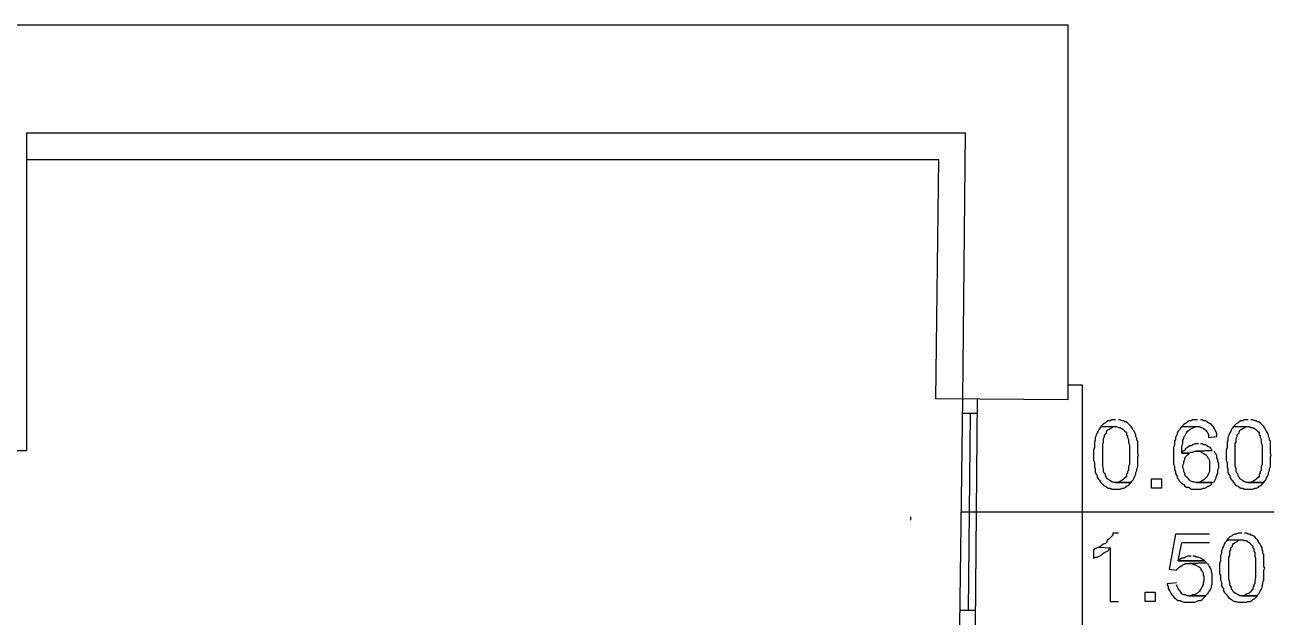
# Model space of a CAD drawing. Header units: millimetres. Extents: x 0 to 11839, y 0 to 13604.
# Drawn here: x 8968 to 11839, y 9097 to 10458 of the extents above; entities that cross this region are included whole.
import ezdxf

# ---------------------------------------------------------------- set-up
doc = ezdxf.new("R2010")
doc.units = ezdxf.units.MM
doc.layers.add('PDF_FILLS_OUTLINE', color=8, linetype='Continuous')
doc.layers.add('PDF_STROKES', color=7, linetype='Continuous')

msp = doc.modelspace()

# ---------------------------------------------------------------- linework, layer by layer
at = {"layer": 'PDF_FILLS_OUTLINE'}
for p, q in [((11436.4, 9529.2), (11434.2, 9525)), ((11438.5, 9531.3), (11436.4, 9529.2)), ((11440.6, 9535.6), (11438.5, 9531.3)), ((11442.7, 9537.7), (11440.6, 9535.6)), ((11440.6, 9535.6), (11474.4, 9535.6)), ((11446.9, 9541.9), (11442.7, 9537.7)), ((11451.2, 9544.1), (11446.9, 9541.9)), ((11453.3, 9546.2), (11451.2, 9544.1)), ((11457.5, 9548.3), (11453.3, 9546.2)), ((11455.4, 9527.1), (11459.6, 9529.2)), ((11461.8, 9548.3), (11457.5, 9548.3)), ((11459.6, 9529.2), (11463.9, 9531.3)), ((11466, 9550.4), (11461.8, 9548.3)), ((11463.9, 9531.3), (11466, 9533.5)), ((11474.4, 9550.4), (11466, 9550.4)), ((11466, 9533.5), (11470.2, 9535.6)), ((11470.2, 9535.6), (11474.4, 9535.6)), ((11474.4, 9550.4), (11474.4, 9550.4)), ((11474.4, 9535.6), (11476.6, 9535.6)), ((11476.6, 9535.6), (11480.8, 9533.5)), ((11485, 9550.4), (11480.8, 9550.4)), ((11480.8, 9533.5), (11485, 9533.5)), ((11489.3, 9548.3), (11485, 9550.4)), ((11485, 9533.5), (11487.2, 9531.3)), ((11487.2, 9531.3), (11491.4, 9529.2)), ((11493.5, 9548.3), (11489.3, 9548.3)), ((11491.4, 9529.2), (11495.6, 9525)), ((11495.6, 9546.2), (11493.5, 9548.3)), ((11497.7, 9546.2), (11495.6, 9546.2)), ((11502, 9544.1), (11497.7, 9546.2)), ((11504.1, 9541.9), (11502, 9544.1)), ((11508.3, 9537.7), (11504.1, 9541.9)), ((11510.4, 9535.6), (11508.3, 9537.7)), ((11512.6, 9531.3), (11510.4, 9535.6)), ((11514.7, 9527.1), (11512.6, 9531.3)), ((11622.6, 9529.2), (11620.5, 9527.1)), ((11624.7, 9533.5), (11622.6, 9529.2)), ((11626.8, 9535.6), (11624.7, 9533.5)), ((11631.1, 9539.8), (11626.8, 9535.6)), ((11626.8, 9535.6), (11662.8, 9535.6)), ((11633.2, 9541.9), (11631.1, 9539.8)), ((11637.4, 9544.1), (11633.2, 9541.9)), ((11639.5, 9546.2), (11637.4, 9544.1)), ((11643.8, 9548.3), (11639.5, 9546.2)), ((11648, 9548.3), (11643.8, 9548.3)), ((11643.8, 9527.1), (11645.9, 9529.2)), ((11645.9, 9529.2), (11650.1, 9531.3)), ((11652.2, 9550.4), (11648, 9548.3)), ((11650.1, 9531.3), (11654.4, 9533.5)), ((11662.8, 9550.4), (11652.2, 9550.4)), ((11654.4, 9533.5), (11658.6, 9535.6)), ((11658.6, 9535.6), (11662.8, 9535.6)), ((11662.8, 9535.6), (11667.1, 9535.6)), ((11667.1, 9535.6), (11671.3, 9533.5)), ((11673.4, 9550.4), (11669.2, 9550.4)), ((11671.3, 9533.5), (11675.5, 9531.3)), ((11677.6, 9548.3), (11673.4, 9550.4)), ((11675.5, 9531.3), (11677.6, 9529.2)), ((11681.9, 9548.3), (11677.6, 9548.3)), ((11677.6, 9529.2), (11681.9, 9527.1)), ((11684, 9546.2), (11681.9, 9548.3)), ((11688.2, 9544.1), (11684, 9546.2)), ((11692.5, 9541.9), (11688.2, 9544.1)), ((11694.6, 9539.8), (11692.5, 9541.9)), ((11696.7, 9537.7), (11694.6, 9539.8)), ((11698.8, 9535.6), (11696.7, 9537.7)), ((11700.9, 9531.3), (11698.8, 9535.6)), ((11703, 9527.1), (11700.9, 9531.3)), ((11741.1, 9529.2), (11739, 9525)), ((11743.3, 9531.3), (11741.1, 9529.2)), ((11745.4, 9535.6), (11743.3, 9531.3)), ((11747.5, 9537.7), (11745.4, 9535.6)), ((11745.4, 9535.6), (11779.3, 9535.6)), ((11751.7, 9541.9), (11747.5, 9537.7)), ((11756, 9544.1), (11751.7, 9541.9)), ((11758.1, 9546.2), (11756, 9544.1)), ((11762.3, 9548.3), (11758.1, 9546.2)), ((11760.2, 9527.1), (11764.4, 9529.2)), ((11766.5, 9548.3), (11762.3, 9548.3)), ((11764.4, 9529.2), (11768.7, 9531.3)), ((11770.8, 9550.4), (11766.5, 9548.3)), ((11768.7, 9531.3), (11770.8, 9533.5)), ((11779.3, 9550.4), (11770.8, 9550.4)), ((11770.8, 9533.5), (11775, 9535.6)), ((11775, 9535.6), (11779.3, 9535.6)), ((11779.3, 9550.4), (11779.3, 9550.4)), ((11779.3, 9535.6), (11781.4, 9535.6)), ((11781.4, 9535.6), (11785.6, 9533.5)), ((11789.8, 9550.4), (11785.6, 9550.4)), ((11785.6, 9533.5), (11789.8, 9533.5)), ((11794.1, 9548.3), (11789.8, 9550.4)), ((11789.8, 9533.5), (11791.9, 9531.3)), ((11791.9, 9531.3), (11796.2, 9529.2)), ((11798.3, 9548.3), (11794.1, 9548.3)), ((11796.2, 9529.2), (11800.4, 9525)), ((11800.4, 9546.2), (11798.3, 9548.3)), ((11802.5, 9546.2), (11800.4, 9546.2)), ((11806.8, 9544.1), (11802.5, 9546.2)), ((11808.9, 9541.9), (11806.8, 9544.1)), ((11813.1, 9537.7), (11808.9, 9541.9)), ((11815.2, 9535.6), (11813.1, 9537.7)), ((11817.3, 9531.3), (11815.2, 9535.6)), ((11819.5, 9527.1), (11817.3, 9531.3)), ((11427.9, 9503.8), (11425.8, 9499.6)), ((11430, 9514.4), (11427.9, 9510.2)), ((11427.9, 9510.2), (11427.9, 9508.1)), ((11427.9, 9508.1), (11427.9, 9503.8)), ((11432.1, 9520.8), (11430, 9516.5)), ((11430, 9516.5), (11430, 9514.4)), ((11434.2, 9525), (11432.1, 9520.8)), ((11446.9, 9508.1), (11449, 9512.3)), ((11446.9, 9503.8), (11446.9, 9508.1)), ((11446.9, 9499.6), (11446.9, 9503.8)), ((11449, 9516.5), (11451.2, 9518.7)), ((11449, 9512.3), (11449, 9516.5)), ((11451.2, 9518.7), (11453.3, 9520.8)), ((11453.3, 9522.9), (11455.4, 9527.1)), ((11453.3, 9520.8), (11453.3, 9522.9)), ((11495.6, 9525), (11497.7, 9522.9)), ((11497.7, 9522.9), (11499.8, 9520.8)), ((11499.8, 9520.8), (11499.8, 9516.5)), ((11499.8, 9516.5), (11502, 9514.4)), ((11502, 9514.4), (11502, 9510.2)), ((11502, 9510.2), (11504.1, 9505.9)), ((11504.1, 9505.9), (11504.1, 9503.8)), ((11504.1, 9503.8), (11504.1, 9497.5)), ((11516.8, 9525), (11514.7, 9527.1)), ((11518.9, 9520.8), (11516.8, 9525)), ((11521, 9516.5), (11518.9, 9520.8)), ((11521, 9512.3), (11521, 9516.5)), ((11523.1, 9508.1), (11521, 9512.3)), ((11523.1, 9503.8), (11523.1, 9508.1)), ((11525.2, 9501.7), (11523.1, 9503.8)), ((11525.2, 9497.5), (11525.2, 9501.7)), ((11612, 9505.9), (11609.9, 9501.7)), ((11609.9, 9501.7), (11609.9, 9497.5)), ((11614.1, 9514.4), (11612, 9510.2)), ((11612, 9510.2), (11612, 9505.9)), ((11616.3, 9516.5), (11614.1, 9514.4)), ((11618.4, 9525), (11616.3, 9520.8)), ((11616.3, 9520.8), (11616.3, 9516.5)), ((11620.5, 9527.1), (11618.4, 9525)), ((11629, 9503.8), (11631.1, 9508.1)), ((11629, 9499.6), (11629, 9503.8)), ((11631.1, 9510.2), (11633.2, 9514.4)), ((11631.1, 9508.1), (11631.1, 9510.2)), ((11633.2, 9514.4), (11635.3, 9516.5)), ((11635.3, 9516.5), (11637.4, 9520.8)), ((11637.4, 9520.8), (11639.5, 9525)), ((11639.5, 9525), (11643.8, 9527.1)), ((11681.9, 9527.1), (11684, 9522.9)), ((11684, 9522.9), (11686.1, 9520.8)), ((11686.1, 9520.8), (11688.2, 9516.5)), ((11688.2, 9516.5), (11688.2, 9510.2)), ((11688.2, 9510.2), (11707.3, 9512.3)), ((11705.2, 9522.9), (11703, 9527.1)), ((11707.3, 9518.7), (11705.2, 9522.9)), ((11707.3, 9514.4), (11707.3, 9518.7)), ((11707.3, 9512.3), (11707.3, 9514.4)), ((11732.7, 9503.8), (11730.6, 9499.6)), ((11734.8, 9514.4), (11732.7, 9510.2)), ((11732.7, 9510.2), (11732.7, 9508.1)), ((11732.7, 9508.1), (11732.7, 9503.8)), ((11736.9, 9520.8), (11734.8, 9516.5)), ((11734.8, 9516.5), (11734.8, 9514.4)), ((11739, 9525), (11736.9, 9520.8)), ((11751.7, 9508.1), (11753.9, 9512.3)), ((11751.7, 9503.8), (11751.7, 9508.1)), ((11751.7, 9499.6), (11751.7, 9503.8)), ((11753.9, 9516.5), (11756, 9518.7)), ((11753.9, 9512.3), (11753.9, 9516.5)), ((11756, 9518.7), (11758.1, 9520.8)), ((11758.1, 9522.9), (11760.2, 9527.1)), ((11758.1, 9520.8), (11758.1, 9522.9)), ((11800.4, 9525), (11802.5, 9522.9)), ((11802.5, 9522.9), (11804.7, 9520.8)), ((11804.7, 9520.8), (11804.7, 9516.5)), ((11804.7, 9516.5), (11806.8, 9514.4)), ((11806.8, 9514.4), (11806.8, 9510.2)), ((11806.8, 9510.2), (11808.9, 9505.9)), ((11808.9, 9505.9), (11808.9, 9503.8)), ((11808.9, 9503.8), (11808.9, 9497.5)), ((11821.6, 9525), (11819.5, 9527.1)), ((11823.7, 9520.8), (11821.6, 9525)), ((11825.8, 9516.5), (11823.7, 9520.8)), ((11825.8, 9512.3), (11825.8, 9516.5)), ((11827.9, 9508.1), (11825.8, 9512.3)), ((11827.9, 9503.8), (11827.9, 9508.1)), ((11830.1, 9501.7), (11827.9, 9503.8)), ((11830.1, 9497.5), (11830.1, 9501.7)), ((11425.8, 9486.9), (11423.6, 9480.5)), ((11423.6, 9480.5), (11423.6, 9476.3)), ((11423.6, 9476.3), (11423.6, 9470)), ((11425.8, 9499.6), (11425.8, 9495.4)), ((11425.8, 9495.4), (11425.8, 9491.1)), ((11425.8, 9491.1), (11425.8, 9486.9)), ((11444.8, 9495.4), (11446.9, 9499.6)), ((11444.8, 9491.1), (11444.8, 9495.4)), ((11444.8, 9484.8), (11444.8, 9491.1)), ((11444.8, 9480.5), (11444.8, 9484.8)), ((11444.8, 9474.2), (11444.8, 9480.5)), ((11444.8, 9470), (11444.8, 9474.2)), ((11504.1, 9497.5), (11506.2, 9493.3)), ((11506.2, 9493.3), (11506.2, 9489)), ((11506.2, 9489), (11506.2, 9482.7)), ((11506.2, 9482.7), (11506.2, 9476.3)), ((11506.2, 9476.3), (11506.2, 9470)), ((11525.2, 9493.3), (11525.2, 9497.5)), ((11525.2, 9489), (11525.2, 9493.3)), ((11525.2, 9484.8), (11525.2, 9489)), ((11525.2, 9478.4), (11525.2, 9484.8)), ((11525.2, 9474.2), (11525.2, 9478.4)), ((11527.4, 9470), (11525.2, 9474.2)), ((11609.9, 9493.3), (11607.8, 9486.9)), ((11607.8, 9486.9), (11607.8, 9482.7)), ((11607.8, 9482.7), (11607.8, 9478.4)), ((11607.8, 9478.4), (11607.8, 9472.1)), ((11607.8, 9472.1), (11607.8, 9467.9)), ((11609.9, 9497.5), (11609.9, 9493.3)), ((11626.8, 9491.1), (11629, 9495.4)), ((11626.8, 9486.9), (11626.8, 9491.1)), ((11626.8, 9482.7), (11626.8, 9486.9)), ((11626.8, 9476.3), (11626.8, 9482.7)), ((11629, 9478.4), (11626.8, 9474.2)), ((11626.8, 9474.2), (11626.8, 9476.3)), ((11626.8, 9474.2), (11643.8, 9474.2)), ((11643.8, 9474.2), (11626.8, 9474.2)), ((11629, 9495.4), (11629, 9499.6)), ((11633.2, 9480.5), (11629, 9478.4)), ((11635.3, 9484.8), (11633.2, 9480.5)), ((11639.5, 9486.9), (11635.3, 9484.8)), ((11641.7, 9489), (11639.5, 9486.9)), ((11639.5, 9470), (11641.7, 9472.1)), ((11643.8, 9491.1), (11641.7, 9489)), ((11641.7, 9472.1), (11643.8, 9474.2)), ((11648, 9491.1), (11643.8, 9491.1)), ((11643.8, 9474.2), (11648, 9476.3)), ((11652.2, 9493.3), (11648, 9491.1)), ((11648, 9476.3), (11652.2, 9476.3)), ((11656.5, 9495.4), (11652.2, 9493.3)), ((11652.2, 9476.3), (11656.5, 9478.4)), ((11664.9, 9495.4), (11656.5, 9495.4)), ((11656.5, 9478.4), (11660.7, 9478.4)), ((11696.7, 9480.5), (11660.7, 9478.4)), ((11660.7, 9478.4), (11696.7, 9480.5)), ((11660.7, 9478.4), (11669.2, 9478.4)), ((11664.9, 9495.4), (11664.9, 9495.4)), ((11673.4, 9495.4), (11669.2, 9495.4)), ((11669.2, 9478.4), (11671.3, 9476.3)), ((11671.3, 9476.3), (11675.5, 9474.2)), ((11677.6, 9493.3), (11673.4, 9495.4)), ((11675.5, 9474.2), (11679.8, 9472.1)), ((11681.9, 9493.3), (11677.6, 9493.3)), ((11679.8, 9472.1), (11681.9, 9470)), ((11684, 9491.1), (11681.9, 9493.3)), ((11688.2, 9489), (11684, 9491.1)), ((11692.5, 9486.9), (11688.2, 9489)), ((11694.6, 9482.7), (11692.5, 9486.9)), ((11696.7, 9480.5), (11694.6, 9482.7)), ((11703, 9474.2), (11700.9, 9478.4)), ((11705.2, 9472.1), (11703, 9474.2)), ((11707.3, 9467.9), (11705.2, 9472.1)), ((11730.6, 9486.9), (11728.4, 9480.5)), ((11728.4, 9480.5), (11728.4, 9476.3)), ((11728.4, 9476.3), (11728.4, 9470)), ((11730.6, 9499.6), (11730.6, 9495.4)), ((11730.6, 9495.4), (11730.6, 9491.1)), ((11730.6, 9491.1), (11730.6, 9486.9)), ((11749.6, 9495.4), (11751.7, 9499.6)), ((11749.6, 9491.1), (11749.6, 9495.4)), ((11749.6, 9484.8), (11749.6, 9491.1)), ((11749.6, 9480.5), (11749.6, 9484.8)), ((11749.6, 9474.2), (11749.6, 9480.5)), ((11749.6, 9470), (11749.6, 9474.2)), ((11808.9, 9497.5), (11811, 9493.3)), ((11811, 9493.3), (11811, 9489)), ((11811, 9489), (11811, 9482.7)), ((11811, 9482.7), (11811, 9476.3)), ((11811, 9476.3), (11811, 9470)), ((11830.1, 9493.3), (11830.1, 9497.5)), ((11830.1, 9489), (11830.1, 9493.3)), ((11830.1, 9484.8), (11830.1, 9489)), ((11830.1, 9478.4), (11830.1, 9484.8)), ((11830.1, 9474.2), (11830.1, 9478.4)), ((11832.2, 9470), (11830.1, 9474.2)), ((11423.6, 9470), (11423.6, 9467.9)), ((11423.6, 9467.9), (11423.6, 9463.6)), ((11423.6, 9463.6), (11423.6, 9457.3)), ((11423.6, 9457.3), (11425.8, 9453)), ((11425.8, 9453), (11425.8, 9448.8)), ((11425.8, 9448.8), (11425.8, 9442.5)), ((11444.8, 9465.7), (11444.8, 9470)), ((11444.8, 9459.4), (11444.8, 9465.7)), ((11444.8, 9453), (11444.8, 9459.4)), ((11444.8, 9448.8), (11444.8, 9453)), ((11444.8, 9444.6), (11444.8, 9448.8)), ((11446.9, 9438.2), (11444.8, 9444.6)), ((11506.2, 9448.8), (11504.1, 9442.5)), ((11506.2, 9470), (11506.2, 9463.6)), ((11506.2, 9463.6), (11506.2, 9459.4)), ((11506.2, 9459.4), (11506.2, 9453)), ((11506.2, 9453), (11506.2, 9448.8)), ((11525.2, 9465.7), (11527.4, 9470)), ((11525.2, 9461.5), (11525.2, 9465.7)), ((11525.2, 9455.1), (11525.2, 9461.5)), ((11525.2, 9450.9), (11525.2, 9455.1)), ((11525.2, 9446.7), (11525.2, 9450.9)), ((11525.2, 9442.5), (11525.2, 9446.7)), ((11607.8, 9467.9), (11607.8, 9465.7)), ((11607.8, 9465.7), (11607.8, 9459.4)), ((11607.8, 9459.4), (11607.8, 9455.1)), ((11607.8, 9455.1), (11607.8, 9448.8)), ((11607.8, 9448.8), (11609.9, 9444.6)), ((11609.9, 9444.6), (11609.9, 9440.3)), ((11629, 9446.7), (11631.1, 9450.9)), ((11629, 9444.6), (11629, 9446.7)), ((11629, 9440.3), (11629, 9444.6)), ((11631.1, 9455.1), (11633.2, 9459.4)), ((11631.1, 9450.9), (11631.1, 9455.1)), ((11633.2, 9461.5), (11635.3, 9465.7)), ((11633.2, 9459.4), (11633.2, 9461.5)), ((11635.3, 9465.7), (11639.5, 9470)), ((11681.9, 9470), (11684, 9467.9)), ((11684, 9467.9), (11686.1, 9463.6)), ((11686.1, 9463.6), (11688.2, 9461.5)), ((11688.2, 9461.5), (11690.3, 9457.3)), ((11690.3, 9457.3), (11690.3, 9453)), ((11690.3, 9453), (11690.3, 9448.8)), ((11690.3, 9448.8), (11690.3, 9442.5)), ((11707.3, 9463.6), (11707.3, 9467.9)), ((11709.4, 9459.4), (11707.3, 9463.6)), ((11709.4, 9455.1), (11709.4, 9459.4)), ((11711.5, 9450.9), (11709.4, 9455.1)), ((11711.5, 9446.7), (11711.5, 9450.9)), ((11711.5, 9444.6), (11711.5, 9446.7)), ((11711.5, 9440.3), (11711.5, 9444.6)), ((11728.4, 9470), (11728.4, 9467.9)), ((11728.4, 9467.9), (11728.4, 9463.6)), ((11728.4, 9463.6), (11728.4, 9457.3)), ((11728.4, 9457.3), (11730.6, 9453)), ((11730.6, 9453), (11730.6, 9448.8)), ((11730.6, 9448.8), (11730.6, 9442.5)), ((11749.6, 9465.7), (11749.6, 9470)), ((11749.6, 9459.4), (11749.6, 9465.7)), ((11749.6, 9453), (11749.6, 9459.4)), ((11749.6, 9448.8), (11749.6, 9453)), ((11749.6, 9444.6), (11749.6, 9448.8)), ((11751.7, 9438.2), (11749.6, 9444.6)), ((11811, 9448.8), (11808.9, 9442.5)), ((11811, 9470), (11811, 9463.6)), ((11811, 9463.6), (11811, 9459.4)), ((11811, 9459.4), (11811, 9453)), ((11811, 9453), (11811, 9448.8)), ((11830.1, 9465.7), (11832.2, 9470)), ((11830.1, 9461.5), (11830.1, 9465.7)), ((11830.1, 9455.1), (11830.1, 9461.5)), ((11830.1, 9450.9), (11830.1, 9455.1)), ((11830.1, 9446.7), (11830.1, 9450.9)), ((11830.1, 9442.5), (11830.1, 9446.7)), ((11425.8, 9442.5), (11427.9, 9438.2)), ((11427.9, 9438.2), (11427.9, 9434)), ((11427.9, 9434), (11427.9, 9429.7)), ((11427.9, 9429.7), (11430, 9425.5)), ((11430, 9425.5), (11432.1, 9423.4)), ((11432.1, 9423.4), (11432.1, 9419.2)), ((11432.1, 9419.2), (11434.2, 9414.9)), ((11434.2, 9414.9), (11436.4, 9412.8)), ((11446.9, 9434), (11446.9, 9438.2)), ((11446.9, 9431.9), (11446.9, 9434)), ((11449, 9427.6), (11446.9, 9431.9)), ((11451.2, 9425.5), (11449, 9427.6)), ((11451.2, 9421.3), (11451.2, 9425.5)), ((11453.3, 9419.2), (11451.2, 9421.3)), ((11455.4, 9414.9), (11453.3, 9419.2)), ((11459.6, 9412.8), (11455.4, 9414.9)), ((11493.5, 9414.9), (11491.4, 9412.8)), ((11497.7, 9419.2), (11493.5, 9414.9)), ((11499.8, 9421.3), (11497.7, 9419.2)), ((11502, 9427.6), (11499.8, 9425.5)), ((11499.8, 9425.5), (11499.8, 9421.3)), ((11504.1, 9434), (11502, 9431.9)), ((11502, 9431.9), (11502, 9427.6)), ((11504.1, 9442.5), (11504.1, 9438.2)), ((11504.1, 9438.2), (11504.1, 9434)), ((11514.7, 9412.8), (11516.8, 9417.1)), ((11516.8, 9417.1), (11518.9, 9421.3)), ((11518.9, 9421.3), (11521, 9425.5)), ((11521, 9429.7), (11523.1, 9434)), ((11521, 9427.6), (11521, 9429.7)), ((11521, 9425.5), (11521, 9427.6)), ((11523.1, 9438.2), (11525.2, 9442.5)), ((11523.1, 9434), (11523.1, 9438.2)), ((11557, 9393.8), (11557, 9414.9)), ((11557, 9414.9), (11580.3, 9414.9)), ((11580.3, 9414.9), (11580.3, 9393.8)), ((11609.9, 9440.3), (11609.9, 9436.1)), ((11609.9, 9436.1), (11612, 9431.9)), ((11612, 9431.9), (11612, 9427.6)), ((11612, 9427.6), (11614.1, 9423.4)), ((11614.1, 9423.4), (11616.3, 9421.3)), ((11616.3, 9421.3), (11616.3, 9417.1)), ((11616.3, 9417.1), (11618.4, 9414.9)), ((11618.4, 9414.9), (11620.5, 9410.7)), ((11631.1, 9436.1), (11629, 9440.3)), ((11631.1, 9431.9), (11631.1, 9436.1)), ((11633.2, 9427.6), (11631.1, 9431.9)), ((11633.2, 9425.5), (11633.2, 9427.6)), ((11635.3, 9421.3), (11633.2, 9425.5)), ((11639.5, 9417.1), (11635.3, 9421.3)), ((11641.7, 9414.9), (11639.5, 9417.1)), ((11643.8, 9412.8), (11641.7, 9414.9)), ((11679.8, 9414.9), (11677.6, 9412.8)), ((11681.9, 9417.1), (11679.8, 9414.9)), ((11684, 9419.2), (11681.9, 9417.1)), ((11686.1, 9423.4), (11684, 9419.2)), ((11688.2, 9427.6), (11686.1, 9423.4)), ((11690.3, 9431.9), (11688.2, 9427.6)), ((11690.3, 9442.5), (11690.3, 9440.3)), ((11690.3, 9440.3), (11690.3, 9436.1)), ((11690.3, 9436.1), (11690.3, 9431.9)), ((11703, 9412.8), (11705.2, 9417.1)), ((11705.2, 9419.2), (11707.3, 9423.4)), ((11705.2, 9417.1), (11705.2, 9419.2)), ((11707.3, 9423.4), (11709.4, 9427.6)), ((11709.4, 9436.1), (11711.5, 9440.3)), ((11709.4, 9431.9), (11709.4, 9436.1)), ((11709.4, 9427.6), (11709.4, 9431.9)), ((11730.6, 9442.5), (11732.7, 9438.2)), ((11732.7, 9438.2), (11732.7, 9434)), ((11732.7, 9434), (11732.7, 9429.7)), ((11732.7, 9429.7), (11734.8, 9425.5)), ((11734.8, 9425.5), (11736.9, 9423.4)), ((11736.9, 9423.4), (11736.9, 9419.2)), ((11736.9, 9419.2), (11739, 9414.9)), ((11739, 9414.9), (11741.1, 9412.8)), ((11751.7, 9434), (11751.7, 9438.2)), ((11751.7, 9431.9), (11751.7, 9434)), ((11753.9, 9427.6), (11751.7, 9431.9)), ((11756, 9425.5), (11753.9, 9427.6)), ((11756, 9421.3), (11756, 9425.5)), ((11758.1, 9419.2), (11756, 9421.3)), ((11760.2, 9414.9), (11758.1, 9419.2)), ((11764.4, 9412.8), (11760.2, 9414.9)), ((11798.3, 9414.9), (11796.2, 9412.8)), ((11802.5, 9419.2), (11798.3, 9414.9)), ((11804.7, 9421.3), (11802.5, 9419.2)), ((11806.8, 9427.6), (11804.7, 9425.5)), ((11804.7, 9425.5), (11804.7, 9421.3)), ((11808.9, 9434), (11806.8, 9431.9)), ((11806.8, 9431.9), (11806.8, 9427.6)), ((11808.9, 9442.5), (11808.9, 9438.2)), ((11808.9, 9438.2), (11808.9, 9434)), ((11819.5, 9412.8), (11821.6, 9417.1)), ((11821.6, 9417.1), (11823.7, 9421.3)), ((11823.7, 9421.3), (11825.8, 9425.5)), ((11825.8, 9429.7), (11827.9, 9434)), ((11825.8, 9427.6), (11825.8, 9429.7)), ((11825.8, 9425.5), (11825.8, 9427.6)), ((11827.9, 9438.2), (11830.1, 9442.5)), ((11827.9, 9434), (11827.9, 9438.2)), ((11436.4, 9412.8), (11438.5, 9410.7)), ((11438.5, 9410.7), (11440.6, 9406.5)), ((11440.6, 9406.5), (11444.8, 9402.2)), ((11444.8, 9402.2), (11446.9, 9400.1)), ((11446.9, 9400.1), (11451.2, 9398)), ((11451.2, 9398), (11453.3, 9395.9)), ((11453.3, 9395.9), (11457.5, 9393.8)), ((11457.5, 9393.8), (11461.8, 9393.8)), ((11461.8, 9410.7), (11459.6, 9412.8)), ((11466, 9408.6), (11461.8, 9410.7)), ((11461.8, 9393.8), (11466, 9391.7)), ((11470.2, 9406.5), (11466, 9408.6)), ((11466, 9391.7), (11470.2, 9391.7)), ((11474.4, 9406.5), (11470.2, 9406.5)), ((11470.2, 9391.7), (11474.4, 9391.7)), ((11510.4, 9406.5), (11474.4, 9406.5)), ((11478.7, 9406.5), (11474.4, 9406.5)), ((11474.4, 9406.5), (11510.4, 9406.5)), ((11474.4, 9391.7), (11476.6, 9391.7)), ((11476.6, 9391.7), (11480.8, 9391.7)), ((11482.9, 9408.6), (11478.7, 9406.5)), ((11480.8, 9391.7), (11485, 9391.7)), ((11487.2, 9410.7), (11482.9, 9408.6)), ((11485, 9391.7), (11489.3, 9393.8)), ((11491.4, 9412.8), (11487.2, 9410.7)), ((11489.3, 9393.8), (11493.5, 9393.8)), ((11493.5, 9393.8), (11497.7, 9395.9)), ((11497.7, 9395.9), (11499.8, 9398)), ((11499.8, 9398), (11504.1, 9400.1)), ((11504.1, 9400.1), (11508.3, 9404.4)), ((11508.3, 9404.4), (11510.4, 9406.5)), ((11510.4, 9406.5), (11512.6, 9410.7)), ((11512.6, 9410.7), (11514.7, 9412.8)), ((11580.3, 9393.8), (11557, 9393.8)), ((11620.5, 9410.7), (11622.6, 9408.6)), ((11622.6, 9408.6), (11624.7, 9406.5)), ((11624.7, 9406.5), (11626.8, 9404.4)), ((11626.8, 9404.4), (11631.1, 9402.2)), ((11631.1, 9402.2), (11633.2, 9398)), ((11633.2, 9398), (11637.4, 9395.9)), ((11637.4, 9395.9), (11641.7, 9395.9)), ((11641.7, 9395.9), (11645.9, 9393.8)), ((11645.9, 9410.7), (11643.8, 9412.8)), ((11650.1, 9408.6), (11645.9, 9410.7)), ((11645.9, 9393.8), (11648, 9391.7)), ((11648, 9391.7), (11652.2, 9391.7)), ((11654.4, 9408.6), (11650.1, 9408.6)), ((11652.2, 9391.7), (11656.5, 9391.7)), ((11658.6, 9406.5), (11654.4, 9408.6)), ((11656.5, 9391.7), (11662.8, 9391.7)), ((11660.7, 9406.5), (11658.6, 9406.5)), ((11664.9, 9406.5), (11660.7, 9406.5)), ((11660.7, 9406.5), (11696.7, 9406.5)), ((11696.7, 9406.5), (11660.7, 9406.5)), ((11662.8, 9391.7), (11667.1, 9391.7)), ((11669.2, 9408.6), (11664.9, 9406.5)), ((11667.1, 9391.7), (11671.3, 9391.7)), ((11673.4, 9410.7), (11669.2, 9408.6)), ((11671.3, 9391.7), (11675.5, 9393.8)), ((11677.6, 9412.8), (11673.4, 9410.7)), ((11675.5, 9393.8), (11679.8, 9393.8)), ((11679.8, 9393.8), (11684, 9395.9)), ((11684, 9395.9), (11686.1, 9398)), ((11686.1, 9398), (11688.2, 9398)), ((11688.2, 9398), (11690.3, 9400.1)), ((11690.3, 9400.1), (11694.6, 9402.2)), ((11694.6, 9402.2), (11696.7, 9406.5)), ((11696.7, 9406.5), (11700.9, 9408.6)), ((11700.9, 9408.6), (11703, 9412.8)), ((11741.1, 9412.8), (11743.3, 9410.7)), ((11743.3, 9410.7), (11745.4, 9406.5)), ((11745.4, 9406.5), (11749.6, 9402.2)), ((11749.6, 9402.2), (11751.7, 9400.1)), ((11751.7, 9400.1), (11756, 9398)), ((11756, 9398), (11758.1, 9395.9)), ((11758.1, 9395.9), (11762.3, 9393.8)), ((11762.3, 9393.8), (11766.5, 9393.8)), ((11766.5, 9410.7), (11764.4, 9412.8)), ((11770.8, 9408.6), (11766.5, 9410.7)), ((11766.5, 9393.8), (11770.8, 9391.7)), ((11775, 9406.5), (11770.8, 9408.6)), ((11770.8, 9391.7), (11775, 9391.7)), ((11779.3, 9406.5), (11775, 9406.5)), ((11775, 9391.7), (11779.3, 9391.7)), ((11815.2, 9406.5), (11779.3, 9406.5)), ((11783.5, 9406.5), (11779.3, 9406.5)), ((11779.3, 9406.5), (11815.2, 9406.5)), ((11779.3, 9391.7), (11781.4, 9391.7)), ((11781.4, 9391.7), (11785.6, 9391.7)), ((11787.7, 9408.6), (11783.5, 9406.5)), ((11785.6, 9391.7), (11789.8, 9391.7)), ((11791.9, 9410.7), (11787.7, 9408.6)), ((11789.8, 9391.7), (11794.1, 9393.8)), ((11796.2, 9412.8), (11791.9, 9410.7)), ((11794.1, 9393.8), (11798.3, 9393.8)), ((11798.3, 9393.8), (11802.5, 9395.9)), ((11802.5, 9395.9), (11804.7, 9398)), ((11804.7, 9398), (11808.9, 9400.1)), ((11808.9, 9400.1), (11813.1, 9404.4)), ((11813.1, 9404.4), (11815.2, 9406.5)), ((11815.2, 9406.5), (11817.3, 9410.7)), ((11817.3, 9410.7), (11819.5, 9412.8)), ((11002.4, 9326), (11002.4, 9326)), ((11004.5, 9326), (11002.4, 9326)), ((11002.4, 9323.9), (11002.4, 9323.9)), ((11002.4, 9323.9), (11002.4, 9323.9)), ((11004.5, 9323.9), (11002.4, 9323.9)), ((11002.4, 9323.9), (11004.5, 9323.9)), ((11004.5, 9323.9), (11002.4, 9323.9)), ((11002.4, 9323.9), (11004.5, 9323.9)), ((11004.5, 9323.9), (11002.4, 9323.9)), ((11002.4, 9323.9), (11004.5, 9323.9)), ((11004.5, 9323.9), (11002.4, 9323.9)), ((11002.4, 9323.9), (11004.5, 9323.9)), ((11002.4, 9321.8), (11002.4, 9321.8)), ((11004.5, 9321.8), (11002.4, 9321.8)), ((11002.4, 9321.8), (11004.5, 9321.8)), ((11004.5, 9321.8), (11002.4, 9321.8)), ((11002.4, 9321.8), (11004.5, 9321.8)), ((11004.5, 9321.8), (11002.4, 9321.8)), ((11002.4, 9321.8), (11004.5, 9321.8)), ((11004.5, 9321.8), (11002.4, 9321.8)), ((11002.4, 9321.8), (11004.5, 9321.8)), ((11004.5, 9326), (11004.5, 9326)), ((11004.5, 9323.9), (11004.5, 9323.9)), ((11004.5, 9323.9), (11004.5, 9323.9)), ((11004.5, 9323.9), (11004.5, 9323.9)), ((11004.5, 9323.9), (11004.5, 9323.9)), ((11004.5, 9321.8), (11004.5, 9321.8)), ((11004.5, 9321.8), (11004.5, 9321.8)), ((11004.5, 9321.8), (11004.5, 9321.8)), ((11004.5, 9321.8), (11004.5, 9321.8)), ((11455.4, 9273.1), (11453.3, 9268.9)), ((11459.6, 9277.4), (11455.4, 9273.1)), ((11461.8, 9279.5), (11459.6, 9277.4)), ((11466, 9283.7), (11461.8, 9279.5)), ((11468.1, 9285.8), (11466, 9283.7)), ((11480.8, 9290), (11468.1, 9290)), ((11468.1, 9290), (11468.1, 9285.8)), ((11612, 9287.9), (11597.2, 9207.5)), ((11690.3, 9287.9), (11612, 9287.9)), ((11728.4, 9271), (11726.3, 9268.9)), ((11730.6, 9275.2), (11728.4, 9271)), ((11732.7, 9277.4), (11730.6, 9275.2)), ((11730.6, 9275.2), (11764.4, 9275.2)), ((11736.9, 9281.6), (11732.7, 9277.4)), ((11741.1, 9283.7), (11736.9, 9281.6)), ((11743.3, 9285.8), (11741.1, 9283.7)), ((11747.5, 9287.9), (11743.3, 9285.8)), ((11751.7, 9287.9), (11747.5, 9287.9)), ((11749.6, 9268.9), (11753.9, 9271)), ((11756, 9290), (11751.7, 9287.9)), ((11753.9, 9271), (11756, 9273.1)), ((11764.4, 9290), (11756, 9290)), ((11756, 9273.1), (11760.2, 9275.2)), ((11760.2, 9275.2), (11764.4, 9275.2)), ((11764.4, 9290), (11764.4, 9290)), ((11764.4, 9275.2), (11766.5, 9275.2)), ((11766.5, 9275.2), (11770.8, 9273.1)), ((11775, 9290), (11770.8, 9290)), ((11770.8, 9273.1), (11775, 9273.1)), ((11779.3, 9287.9), (11775, 9290)), ((11775, 9273.1), (11777.1, 9271)), ((11777.1, 9271), (11781.4, 9268.9)), ((11783.5, 9287.9), (11779.3, 9287.9)), ((11785.6, 9285.8), (11783.5, 9287.9)), ((11787.7, 9285.8), (11785.6, 9285.8)), ((11791.9, 9283.7), (11787.7, 9285.8)), ((11794.1, 9281.6), (11791.9, 9283.7)), ((11798.3, 9277.4), (11794.1, 9281.6)), ((11800.4, 9275.2), (11798.3, 9277.4)), ((11802.5, 9271), (11800.4, 9275.2)), ((11804.7, 9266.8), (11802.5, 9271)), ((11427.9, 9254.1), (11423.6, 9252)), ((11423.6, 9252), (11423.6, 9232.9)), ((11432.1, 9256.2), (11427.9, 9254.1)), ((11436.4, 9258.3), (11432.1, 9256.2)), ((11440.6, 9260.4), (11436.4, 9258.3)), ((11436.4, 9258.3), (11461.8, 9256.2)), ((11442.7, 9262.5), (11440.6, 9260.4)), ((11440.6, 9239.2), (11444.8, 9243.5)), ((11446.9, 9264.6), (11442.7, 9262.5)), ((11444.8, 9243.5), (11449, 9245.6)), ((11451.2, 9266.8), (11446.9, 9264.6)), ((11449, 9245.6), (11453.3, 9247.7)), ((11453.3, 9268.9), (11451.2, 9266.8)), ((11453.3, 9247.7), (11457.5, 9249.8)), ((11457.5, 9249.8), (11459.6, 9254.1)), ((11459.6, 9254.1), (11461.8, 9256.2)), ((11461.8, 9256.2), (11461.8, 9133.4)), ((11618.4, 9226.6), (11626.8, 9268.9)), ((11626.8, 9268.9), (11690.3, 9268.9)), ((11717.9, 9243.5), (11715.7, 9239.2)), ((11720, 9254.1), (11717.9, 9249.8)), ((11717.9, 9249.8), (11717.9, 9247.7)), ((11717.9, 9247.7), (11717.9, 9243.5)), ((11722.1, 9260.4), (11720, 9256.2)), ((11720, 9256.2), (11720, 9254.1)), ((11724.2, 9264.6), (11722.1, 9260.4)), ((11726.3, 9268.9), (11724.2, 9264.6)), ((11736.9, 9247.7), (11739, 9252)), ((11736.9, 9243.5), (11736.9, 9247.7)), ((11736.9, 9239.2), (11736.9, 9243.5)), ((11739, 9256.2), (11741.1, 9258.3)), ((11739, 9252), (11739, 9256.2)), ((11741.1, 9258.3), (11743.3, 9260.4)), ((11743.3, 9262.5), (11745.4, 9266.8)), ((11743.3, 9260.4), (11743.3, 9262.5)), ((11745.4, 9266.8), (11749.6, 9268.9)), ((11781.4, 9268.9), (11785.6, 9264.6)), ((11785.6, 9264.6), (11787.7, 9262.5)), ((11787.7, 9262.5), (11789.8, 9260.4)), ((11789.8, 9260.4), (11789.8, 9256.2)), ((11789.8, 9256.2), (11791.9, 9254.1)), ((11791.9, 9254.1), (11791.9, 9249.8)), ((11791.9, 9249.8), (11794.1, 9245.6)), ((11794.1, 9245.6), (11794.1, 9243.5)), ((11794.1, 9243.5), (11794.1, 9237.1)), ((11806.8, 9264.6), (11804.7, 9266.8)), ((11808.9, 9260.4), (11806.8, 9264.6)), ((11811, 9256.2), (11808.9, 9260.4)), ((11811, 9252), (11811, 9256.2)), ((11813.1, 9247.7), (11811, 9252)), ((11813.1, 9243.5), (11813.1, 9247.7)), ((11815.2, 9241.4), (11813.1, 9243.5)), ((11423.6, 9232.9), (11427.9, 9235)), ((11427.9, 9235), (11432.1, 9235)), ((11432.1, 9235), (11436.4, 9237.1)), ((11436.4, 9237.1), (11440.6, 9239.2)), ((11622.6, 9230.8), (11618.4, 9226.6)), ((11618.4, 9226.6), (11679.8, 9226.6)), ((11679.8, 9226.6), (11618.4, 9226.6)), ((11620.5, 9211.7), (11622.6, 9213.8)), ((11626.8, 9232.9), (11622.6, 9230.8)), ((11622.6, 9213.8), (11626.8, 9216)), ((11631.1, 9232.9), (11626.8, 9232.9)), ((11626.8, 9216), (11631.1, 9218.1)), ((11635.3, 9235), (11631.1, 9232.9)), ((11631.1, 9218.1), (11635.3, 9220.2)), ((11639.5, 9237.1), (11635.3, 9235)), ((11635.3, 9220.2), (11639.5, 9220.2)), ((11648, 9237.1), (11639.5, 9237.1)), ((11639.5, 9220.2), (11643.8, 9220.2)), ((11684, 9222.3), (11643.8, 9220.2)), ((11643.8, 9220.2), (11684, 9222.3)), ((11643.8, 9220.2), (11650.1, 9220.2)), ((11648, 9237.1), (11648, 9237.1)), ((11650.1, 9220.2), (11654.4, 9218.1)), ((11656.5, 9237.1), (11652.2, 9237.1)), ((11654.4, 9218.1), (11656.5, 9218.1)), ((11660.7, 9235), (11656.5, 9237.1)), ((11656.5, 9218.1), (11660.7, 9216)), ((11664.9, 9235), (11660.7, 9235)), ((11660.7, 9216), (11664.9, 9213.8)), ((11669.2, 9232.9), (11664.9, 9235)), ((11664.9, 9213.8), (11667.1, 9211.7)), ((11673.4, 9230.8), (11669.2, 9232.9)), ((11677.6, 9228.7), (11673.4, 9230.8)), ((11679.8, 9226.6), (11677.6, 9228.7)), ((11684, 9222.3), (11679.8, 9226.6)), ((11688.2, 9216), (11686.1, 9220.2)), ((11690.3, 9213.8), (11688.2, 9216)), ((11692.5, 9209.6), (11690.3, 9213.8)), ((11715.7, 9226.6), (11713.6, 9220.2)), ((11713.6, 9220.2), (11713.6, 9216)), ((11713.6, 9216), (11713.6, 9209.6)), ((11715.7, 9239.2), (11715.7, 9235)), ((11715.7, 9235), (11715.7, 9230.8)), ((11715.7, 9230.8), (11715.7, 9226.6)), ((11734.8, 9235), (11736.9, 9239.2)), ((11734.8, 9230.8), (11734.8, 9235)), ((11734.8, 9224.4), (11734.8, 9230.8)), ((11734.8, 9220.2), (11734.8, 9224.4)), ((11734.8, 9213.8), (11734.8, 9220.2)), ((11734.8, 9209.6), (11734.8, 9213.8)), ((11794.1, 9237.1), (11796.2, 9232.9)), ((11796.2, 9232.9), (11796.2, 9228.7)), ((11796.2, 9228.7), (11796.2, 9222.3)), ((11796.2, 9222.3), (11796.2, 9216)), ((11796.2, 9216), (11796.2, 9209.6)), ((11815.2, 9237.1), (11815.2, 9241.4)), ((11815.2, 9232.9), (11815.2, 9237.1)), ((11815.2, 9228.7), (11815.2, 9232.9)), ((11815.2, 9224.4), (11815.2, 9228.7)), ((11815.2, 9218.1), (11815.2, 9224.4)), ((11815.2, 9213.8), (11815.2, 9218.1)), ((11817.3, 9209.6), (11815.2, 9213.8)), ((11597.2, 9207.5), (11614.1, 9205.4)), ((11614.1, 9205.4), (11616.3, 9207.5)), ((11616.3, 9207.5), (11620.5, 9211.7)), ((11667.1, 9211.7), (11669.2, 9209.6)), ((11669.2, 9209.6), (11671.3, 9205.4)), ((11671.3, 9205.4), (11673.4, 9203.3)), ((11673.4, 9203.3), (11675.5, 9199)), ((11675.5, 9199), (11675.5, 9194.8)), ((11675.5, 9194.8), (11677.6, 9190.6)), ((11677.6, 9190.6), (11677.6, 9184.2)), ((11694.6, 9205.4), (11692.5, 9209.6)), ((11694.6, 9201.2), (11694.6, 9205.4)), ((11696.7, 9196.9), (11694.6, 9201.2)), ((11696.7, 9192.7), (11696.7, 9196.9)), ((11696.7, 9188.4), (11696.7, 9192.7)), ((11696.7, 9186.3), (11696.7, 9188.4)), ((11696.7, 9182.1), (11696.7, 9186.3)), ((11713.6, 9209.6), (11713.6, 9207.5)), ((11713.6, 9207.5), (11713.6, 9203.3)), ((11713.6, 9203.3), (11713.6, 9196.9)), ((11713.6, 9196.9), (11715.7, 9192.7)), ((11715.7, 9192.7), (11715.7, 9188.4)), ((11715.7, 9188.4), (11715.7, 9182.1)), ((11734.8, 9205.4), (11734.8, 9209.6)), ((11734.8, 9199), (11734.8, 9205.4)), ((11734.8, 9192.7), (11734.8, 9199)), ((11734.8, 9188.4), (11734.8, 9192.7)), ((11734.8, 9184.2), (11734.8, 9188.4)), ((11796.2, 9188.4), (11794.1, 9182.1)), ((11796.2, 9209.6), (11796.2, 9203.3)), ((11796.2, 9203.3), (11796.2, 9199)), ((11796.2, 9199), (11796.2, 9192.7)), ((11796.2, 9192.7), (11796.2, 9188.4)), ((11815.2, 9205.4), (11817.3, 9209.6)), ((11815.2, 9201.2), (11815.2, 9205.4)), ((11815.2, 9194.8), (11815.2, 9201.2)), ((11815.2, 9190.6), (11815.2, 9194.8)), ((11815.2, 9186.3), (11815.2, 9190.6)), ((11815.2, 9182.1), (11815.2, 9186.3)), ((11614.1, 9175.8), (11593, 9173.6)), ((11593, 9173.6), (11593, 9171.5)), ((11593, 9171.5), (11595.1, 9167.3)), ((11595.1, 9167.3), (11595.1, 9163)), ((11595.1, 9163), (11597.2, 9158.8)), ((11597.2, 9158.8), (11599.3, 9156.7)), ((11599.3, 9156.7), (11601.4, 9152.5)), ((11616.3, 9167.3), (11614.1, 9171.5)), ((11618.4, 9163), (11616.3, 9167.3)), ((11620.5, 9158.8), (11618.4, 9163)), ((11622.6, 9156.7), (11620.5, 9158.8)), ((11624.7, 9154.6), (11622.6, 9156.7)), ((11667.1, 9156.7), (11662.8, 9152.5)), ((11669.2, 9160.9), (11667.1, 9156.7)), ((11671.3, 9163), (11669.2, 9160.9)), ((11673.4, 9167.3), (11671.3, 9163)), ((11675.5, 9171.5), (11673.4, 9167.3)), ((11677.6, 9180), (11675.5, 9175.8)), ((11675.5, 9175.8), (11675.5, 9171.5)), ((11677.6, 9184.2), (11677.6, 9180)), ((11688.2, 9154.6), (11690.3, 9156.7)), ((11690.3, 9156.7), (11692.5, 9160.9)), ((11692.5, 9160.9), (11694.6, 9165.2)), ((11694.6, 9169.4), (11696.7, 9173.6)), ((11694.6, 9165.2), (11694.6, 9169.4)), ((11696.7, 9177.9), (11696.7, 9182.1)), ((11696.7, 9173.6), (11696.7, 9177.9)), ((11715.7, 9182.1), (11717.9, 9177.9)), ((11717.9, 9177.9), (11717.9, 9173.6)), ((11717.9, 9173.6), (11717.9, 9169.4)), ((11717.9, 9169.4), (11720, 9165.2)), ((11720, 9165.2), (11722.1, 9163)), ((11722.1, 9163), (11722.1, 9158.8)), ((11722.1, 9158.8), (11724.2, 9154.6)), ((11736.9, 9177.9), (11734.8, 9184.2)), ((11736.9, 9173.6), (11736.9, 9177.9)), ((11736.9, 9171.5), (11736.9, 9173.6)), ((11739, 9167.3), (11736.9, 9171.5)), ((11741.1, 9165.2), (11739, 9167.3)), ((11741.1, 9160.9), (11741.1, 9165.2)), ((11743.3, 9158.8), (11741.1, 9160.9)), ((11745.4, 9154.6), (11743.3, 9158.8)), ((11787.7, 9158.8), (11783.5, 9154.6)), ((11789.8, 9160.9), (11787.7, 9158.8)), ((11791.9, 9167.3), (11789.8, 9165.2)), ((11789.8, 9165.2), (11789.8, 9160.9)), ((11794.1, 9173.6), (11791.9, 9171.5)), ((11791.9, 9171.5), (11791.9, 9167.3)), ((11794.1, 9182.1), (11794.1, 9177.9)), ((11794.1, 9177.9), (11794.1, 9173.6)), ((11804.7, 9152.5), (11806.8, 9156.7)), ((11806.8, 9156.7), (11808.9, 9160.9)), ((11808.9, 9160.9), (11811, 9165.2)), ((11811, 9169.4), (11813.1, 9173.6)), ((11811, 9167.3), (11811, 9169.4)), ((11811, 9165.2), (11811, 9167.3)), ((11813.1, 9177.9), (11815.2, 9182.1)), ((11813.1, 9173.6), (11813.1, 9177.9)), ((11461.8, 9133.4), (11480.8, 9133.4)), ((11542.2, 9133.4), (11542.2, 9154.6)), ((11542.2, 9154.6), (11565.5, 9154.6)), ((11565.5, 9133.4), (11542.2, 9133.4)), ((11565.5, 9154.6), (11565.5, 9133.4)), ((11601.4, 9152.5), (11603.6, 9148.2)), ((11603.6, 9148.2), (11605.7, 9146.1)), ((11605.7, 9146.1), (11609.9, 9141.9)), ((11609.9, 9141.9), (11612, 9139.8)), ((11612, 9139.8), (11614.1, 9137.6)), ((11614.1, 9137.6), (11618.4, 9135.5)), ((11618.4, 9135.5), (11622.6, 9135.5)), ((11622.6, 9135.5), (11626.8, 9133.4)), ((11626.8, 9150.4), (11624.7, 9154.6)), ((11631.1, 9148.2), (11626.8, 9150.4)), ((11626.8, 9133.4), (11631.1, 9131.3)), ((11635.3, 9148.2), (11631.1, 9148.2)), ((11631.1, 9131.3), (11635.3, 9131.3)), ((11639.5, 9146.1), (11635.3, 9148.2)), ((11635.3, 9131.3), (11639.5, 9131.3)), ((11643.8, 9146.1), (11639.5, 9146.1)), ((11639.5, 9131.3), (11643.8, 9131.3)), ((11681.9, 9146.1), (11643.8, 9146.1)), ((11648, 9146.1), (11643.8, 9146.1)), ((11643.8, 9146.1), (11681.9, 9146.1)), ((11643.8, 9131.3), (11648, 9131.3)), ((11652.2, 9148.2), (11648, 9146.1)), ((11648, 9131.3), (11652.2, 9131.3)), ((11656.5, 9148.2), (11652.2, 9148.2)), ((11652.2, 9131.3), (11656.5, 9131.3)), ((11660.7, 9150.4), (11656.5, 9148.2)), ((11656.5, 9131.3), (11660.7, 9133.4)), ((11662.8, 9152.5), (11660.7, 9150.4)), ((11660.7, 9133.4), (11664.9, 9135.5)), ((11664.9, 9135.5), (11669.2, 9135.5)), ((11669.2, 9135.5), (11673.4, 9137.6)), ((11673.4, 9137.6), (11675.5, 9139.8)), ((11675.5, 9139.8), (11679.8, 9144)), ((11679.8, 9144), (11681.9, 9146.1)), ((11681.9, 9146.1), (11684, 9150.4)), ((11684, 9150.4), (11686.1, 9150.4)), ((11686.1, 9150.4), (11688.2, 9154.6)), ((11724.2, 9154.6), (11726.3, 9152.5)), ((11726.3, 9152.5), (11728.4, 9150.4)), ((11728.4, 9150.4), (11730.6, 9146.1)), ((11730.6, 9146.1), (11734.8, 9141.9)), ((11734.8, 9141.9), (11736.9, 9139.8)), ((11736.9, 9139.8), (11741.1, 9137.6)), ((11741.1, 9137.6), (11743.3, 9135.5)), ((11743.3, 9135.5), (11747.5, 9133.4)), ((11749.6, 9152.5), (11745.4, 9154.6)), ((11747.5, 9133.4), (11751.7, 9133.4)), ((11751.7, 9150.4), (11749.6, 9152.5)), ((11756, 9148.2), (11751.7, 9150.4)), ((11751.7, 9133.4), (11756, 9131.3)), ((11760.2, 9146.1), (11756, 9148.2)), ((11756, 9131.3), (11760.2, 9131.3)), ((11764.4, 9146.1), (11760.2, 9146.1)), ((11760.2, 9131.3), (11764.4, 9131.3)), ((11800.4, 9146.1), (11764.4, 9146.1)), ((11768.7, 9146.1), (11764.4, 9146.1)), ((11764.4, 9146.1), (11800.4, 9146.1)), ((11764.4, 9131.3), (11766.5, 9131.3)), ((11766.5, 9131.3), (11770.8, 9131.3)), ((11772.9, 9148.2), (11768.7, 9146.1)), ((11770.8, 9131.3), (11775, 9131.3)), ((11777.1, 9150.4), (11772.9, 9148.2)), ((11775, 9131.3), (11779.3, 9133.4)), ((11781.4, 9152.5), (11777.1, 9150.4)), ((11779.3, 9133.4), (11783.5, 9133.4)), ((11783.5, 9154.6), (11781.4, 9152.5)), ((11783.5, 9133.4), (11787.7, 9135.5)), ((11787.7, 9135.5), (11789.8, 9137.6)), ((11789.8, 9137.6), (11794.1, 9139.8)), ((11794.1, 9139.8), (11798.3, 9144)), ((11798.3, 9144), (11800.4, 9146.1)), ((11800.4, 9146.1), (11802.5, 9150.4)), ((11802.5, 9150.4), (11804.7, 9152.5))]:
    msp.add_line(p, q, dxfattribs=at)
at = {"layer": 'PDF_STROKES'}
for p, q in [((8928.1, 10458.4), (11364.4, 10458.4)), ((11364.4, 10458.4), (11364.4, 9597)), ((8972.6, 9480.5), (8972.6, 10210.8)), ((8972.6, 10210.8), (11129.4, 10210.8)), ((11123.1, 9599.1), (11129.4, 10210.8)), ((8972.6, 10149.4), (11068, 10149.4)), ((11061.7, 9599.1), (11068, 10149.4)), ((11398.2, 9630.8), (11364.4, 9630.8)), ((11398.2, 9040.3), (11398.2, 9630.8)), ((11364.4, 9597), (11061.7, 9599.1)), ((11116.7, 9078.4), (11123.1, 9599.1)), ((11152.7, 9078.4), (11156.9, 9599.1)), ((11156.9, 9565.2), (11123.1, 9565.2)), ((11140, 9565.2), (11135.8, 9112.2)), ((8650.8, 9480.5), (8972.6, 9480.5)), ((11838.5, 9338.7), (11121, 9338.7)), ((11152.7, 9112.2), (11118.9, 9112.2))]:
    msp.add_line(p, q, dxfattribs=at)

doc.saveas('drawing.dxf')
